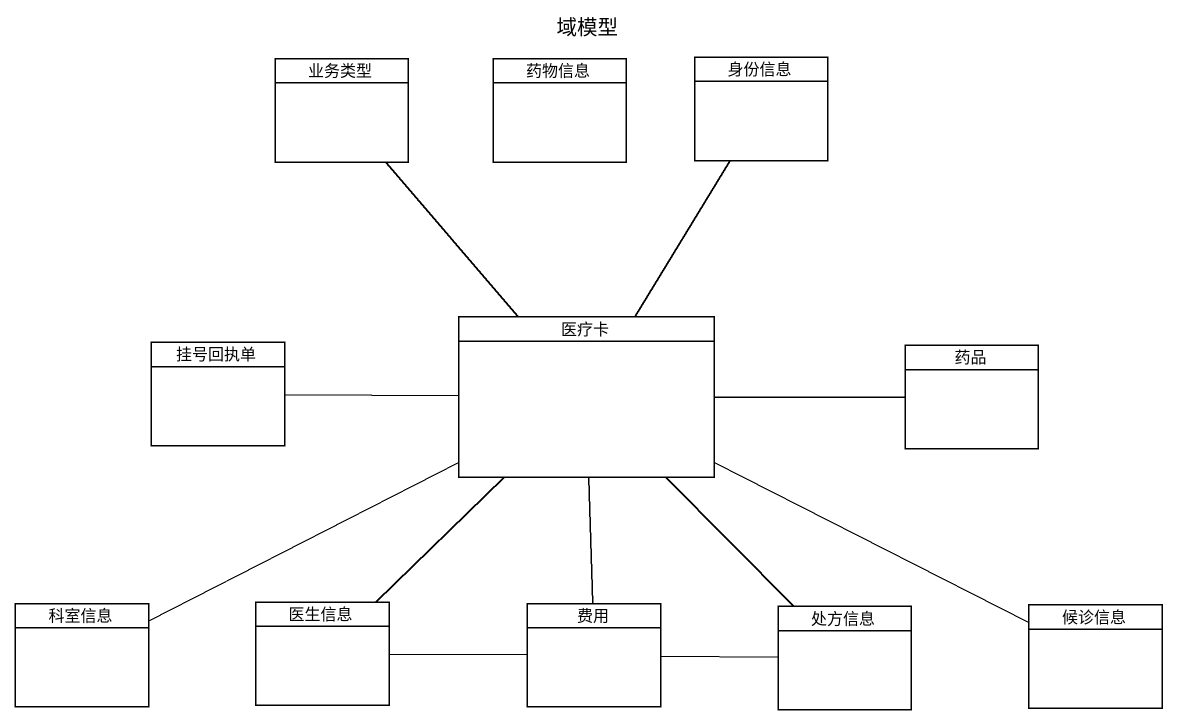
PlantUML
@startuml
title 域模型
hide circle
hide empty members
class 业务类型
class 药物信息
class 身份信息
class 挂号回执单
class 医疗卡
class 药品
class 科室信息
class 医生信息
class 费用
class 处方信息
class 候诊信息
医疗卡 -up- 业务类型
医疗卡 -up- 身份信息
医疗卡 -left- 挂号回执单
医疗卡 -right- 药品
医疗卡 -left- 科室信息
医疗卡 -- 医生信息
医疗卡 -- 费用
医疗卡 -- 处方信息
医疗卡 -right- 候诊信息
医生信息 -right- 费用
处方信息 -left- 费用
@enduml
